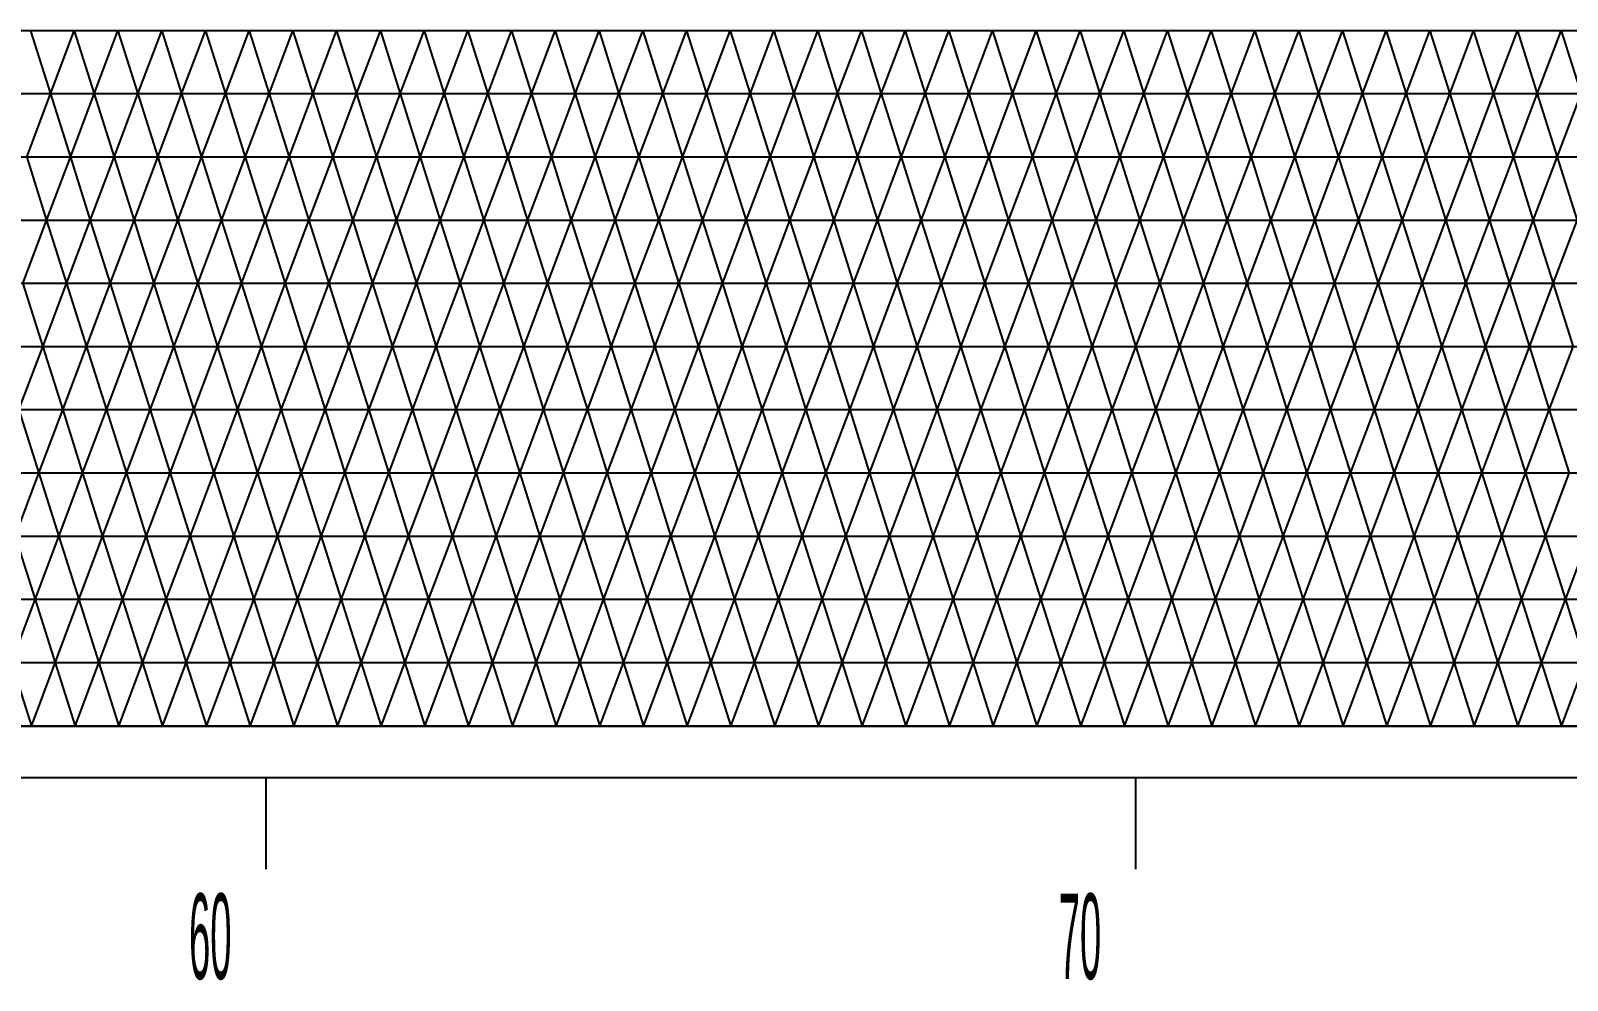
# Model space of a CAD drawing. Extents: x 0.18 to 10.14, y 0.02 to 7.38.
# Drawn here: x 5.159 to 6.559, y 0.212 to 1.078 of the extents above; entities that cross this region are included whole.
import ezdxf

# ---------------------------------------------------------------- set-up
doc = ezdxf.new("R2010")
doc.units = 0
doc.layers.add('1', color=7, linetype='CONTINUOUS')

msp = doc.modelspace()

# ---------------------------------------------------------------- linework, layer by layer
at = {"layer": '1', "color": 253}
for p, q in [((9.879836, 1.077607), (0.620165, 1.077607)), ((5.159193, 1.077607), (5.177356, 1.01999)), ((5.177356, 1.01999), (5.199028, 1.077607)), ((5.199028, 1.077607), (5.217191, 1.01999)), ((5.217191, 1.01999), (5.238864, 1.077607)), ((5.238864, 1.077607), (5.257025, 1.01999)), ((5.257025, 1.01999), (5.2787, 1.077607)), ((5.2787, 1.077607), (5.29686, 1.01999)), ((5.29686, 1.01999), (5.318535, 1.077607)), ((5.318535, 1.077607), (5.336695, 1.01999)), ((5.336695, 1.01999), (5.358371, 1.077607)), ((5.358371, 1.077607), (5.376529, 1.01999)), ((5.376529, 1.01999), (5.398207, 1.077607)), ((5.398207, 1.077607), (5.416364, 1.01999)), ((5.416364, 1.01999), (5.438042, 1.077607)), ((5.438042, 1.077607), (5.456198, 1.01999)), ((5.456198, 1.01999), (5.477878, 1.077607)), ((5.477878, 1.077607), (5.496033, 1.01999)), ((5.496033, 1.01999), (5.517714, 1.077607)), ((5.517714, 1.077607), (5.535867, 1.01999)), ((5.535867, 1.01999), (5.557549, 1.077607)), ((5.557549, 1.077607), (5.575702, 1.01999)), ((5.575702, 1.01999), (5.597385, 1.077607)), ((5.597385, 1.077607), (5.615537, 1.01999)), ((5.615537, 1.01999), (5.637221, 1.077607)), ((5.637221, 1.077607), (5.655371, 1.01999)), ((5.655371, 1.01999), (5.677056, 1.077607)), ((5.677056, 1.077607), (5.695206, 1.01999)), ((5.695206, 1.01999), (5.716892, 1.077607)), ((5.716892, 1.077607), (5.73504, 1.01999)), ((5.73504, 1.01999), (5.756728, 1.077607)), ((5.756728, 1.077607), (5.774875, 1.01999)), ((5.774875, 1.01999), (5.796564, 1.077607)), ((5.796564, 1.077607), (5.814709, 1.01999)), ((5.814709, 1.01999), (5.836399, 1.077607)), ((5.836399, 1.077607), (5.854544, 1.01999)), ((5.854544, 1.01999), (5.876235, 1.077607)), ((5.876235, 1.077607), (5.894379, 1.01999)), ((5.894379, 1.01999), (5.916071, 1.077607)), ((5.916071, 1.077607), (5.934213, 1.01999)), ((5.934213, 1.01999), (5.955906, 1.077607)), ((5.955906, 1.077607), (5.974048, 1.01999)), ((5.974048, 1.01999), (5.995742, 1.077607)), ((5.995742, 1.077607), (6.013882, 1.01999)), ((6.013882, 1.01999), (6.035578, 1.077607)), ((6.035578, 1.077607), (6.053717, 1.01999)), ((6.053717, 1.01999), (6.075413, 1.077607)), ((6.075413, 1.077607), (6.093551, 1.01999)), ((6.093551, 1.01999), (6.115249, 1.077607)), ((6.115249, 1.077607), (6.133386, 1.01999)), ((6.133386, 1.01999), (6.155085, 1.077607)), ((6.155085, 1.077607), (6.173221, 1.01999)), ((6.173221, 1.01999), (6.19492, 1.077607)), ((6.19492, 1.077607), (6.213056, 1.01999)), ((6.213056, 1.01999), (6.234756, 1.077607)), ((6.234756, 1.077607), (6.25289, 1.01999)), ((6.25289, 1.01999), (6.274591, 1.077607)), ((6.274591, 1.077607), (6.292725, 1.01999)), ((6.292725, 1.01999), (6.314427, 1.077607)), ((6.314427, 1.077607), (6.332559, 1.01999)), ((6.332559, 1.01999), (6.354263, 1.077607)), ((6.354263, 1.077607), (6.372394, 1.01999)), ((6.372394, 1.01999), (6.394098, 1.077607)), ((6.394098, 1.077607), (6.412228, 1.01999)), ((6.412228, 1.01999), (6.433934, 1.077607)), ((6.433934, 1.077607), (6.452063, 1.01999)), ((6.452063, 1.01999), (6.47377, 1.077607)), ((6.47377, 1.077607), (6.491898, 1.01999)), ((6.491898, 1.01999), (6.513606, 1.077607)), ((6.513606, 1.077607), (6.531732, 1.01999)), ((6.531732, 1.01999), (6.553442, 1.077607)), ((6.553442, 1.077607), (6.571567, 1.01999)), ((9.879836, 1.01999), (0.620165, 1.01999)), ((5.15568, 0.962373), (5.177356, 1.01999)), ((5.177356, 1.01999), (5.195514, 0.962373)), ((5.195514, 0.962373), (5.217191, 1.01999)), ((5.217191, 1.01999), (5.235347, 0.962373)), ((5.235347, 0.962373), (5.257025, 1.01999)), ((5.257025, 1.01999), (5.275181, 0.962373)), ((5.275181, 0.962373), (5.29686, 1.01999)), ((5.29686, 1.01999), (5.315014, 0.962373)), ((5.315014, 0.962373), (5.336695, 1.01999)), ((5.336695, 1.01999), (5.354847, 0.962373)), ((5.354847, 0.962373), (5.376529, 1.01999)), ((5.376529, 1.01999), (5.394681, 0.962373)), ((5.394681, 0.962373), (5.416364, 1.01999)), ((5.416364, 1.01999), (5.434515, 0.962373)), ((5.434515, 0.962373), (5.456198, 1.01999)), ((5.456198, 1.01999), (5.474349, 0.962373)), ((5.474349, 0.962373), (5.496033, 1.01999)), ((5.496033, 1.01999), (5.514182, 0.962373)), ((5.514182, 0.962373), (5.535867, 1.01999)), ((5.535867, 1.01999), (5.554015, 0.962373)), ((5.554015, 0.962373), (5.575702, 1.01999)), ((5.575702, 1.01999), (5.593849, 0.962373)), ((5.593849, 0.962373), (5.615537, 1.01999)), ((5.615537, 1.01999), (5.633682, 0.962373)), ((5.633682, 0.962373), (5.655371, 1.01999)), ((5.655371, 1.01999), (5.673516, 0.962373)), ((5.673516, 0.962373), (5.695206, 1.01999)), ((5.695206, 1.01999), (5.713349, 0.962373)), ((5.713349, 0.962373), (5.73504, 1.01999)), ((5.73504, 1.01999), (5.753183, 0.962373)), ((5.753183, 0.962373), (5.774875, 1.01999)), ((5.774875, 1.01999), (5.793016, 0.962373)), ((5.793016, 0.962373), (5.814709, 1.01999)), ((5.814709, 1.01999), (5.83285, 0.962373)), ((5.83285, 0.962373), (5.854544, 1.01999)), ((5.854544, 1.01999), (5.872683, 0.962373)), ((5.872683, 0.962373), (5.894379, 1.01999)), ((5.894379, 1.01999), (5.912517, 0.962373)), ((5.912517, 0.962373), (5.934213, 1.01999)), ((5.934213, 1.01999), (5.95235, 0.962373)), ((5.95235, 0.962373), (5.974048, 1.01999)), ((5.974048, 1.01999), (5.992184, 0.962373)), ((5.992184, 0.962373), (6.013882, 1.01999)), ((6.013882, 1.01999), (6.032017, 0.962373)), ((6.032017, 0.962373), (6.053717, 1.01999)), ((6.053717, 1.01999), (6.071851, 0.962373)), ((6.071851, 0.962373), (6.093551, 1.01999)), ((6.093551, 1.01999), (6.111684, 0.962373)), ((6.111684, 0.962373), (6.133386, 1.01999)), ((6.133386, 1.01999), (6.151517, 0.962373)), ((6.151517, 0.962373), (6.173221, 1.01999)), ((6.173221, 1.01999), (6.191351, 0.962373)), ((6.191351, 0.962373), (6.213056, 1.01999)), ((6.213056, 1.01999), (6.231184, 0.962373)), ((6.231184, 0.962373), (6.25289, 1.01999)), ((6.25289, 1.01999), (6.271018, 0.962373)), ((6.271018, 0.962373), (6.292725, 1.01999)), ((6.292725, 1.01999), (6.310851, 0.962373)), ((6.310851, 0.962373), (6.332559, 1.01999)), ((6.332559, 1.01999), (6.350685, 0.962373)), ((6.350685, 0.962373), (6.372394, 1.01999)), ((6.372394, 1.01999), (6.390519, 0.962373)), ((6.390519, 0.962373), (6.412228, 1.01999)), ((6.412228, 1.01999), (6.430352, 0.962373)), ((6.430352, 0.962373), (6.452063, 1.01999)), ((6.452063, 1.01999), (6.470185, 0.962373)), ((6.470185, 0.962373), (6.491898, 1.01999)), ((6.491898, 1.01999), (6.510019, 0.962373)), ((6.510019, 0.962373), (6.531732, 1.01999)), ((6.531732, 1.01999), (6.549852, 0.962373)), ((6.549852, 0.962373), (6.571567, 1.01999)), ((9.879836, 0.962373), (0.620165, 0.962373)), ((5.15568, 0.962373), (5.173835, 0.904755)), ((5.173835, 0.904755), (5.195514, 0.962373)), ((5.195514, 0.962373), (5.213668, 0.904755)), ((5.213668, 0.904755), (5.235347, 0.962373)), ((5.235347, 0.962373), (5.2535, 0.904755)), ((5.2535, 0.904755), (5.275181, 0.962373)), ((5.275181, 0.962373), (5.293333, 0.904755)), ((5.293333, 0.904755), (5.315014, 0.962373)), ((5.315014, 0.962373), (5.333165, 0.904755)), ((5.333165, 0.904755), (5.354847, 0.962373)), ((5.354847, 0.962373), (5.372997, 0.904755)), ((5.372997, 0.904755), (5.394681, 0.962373)), ((5.394681, 0.962373), (5.41283, 0.904755)), ((5.41283, 0.904755), (5.434515, 0.962373)), ((5.434515, 0.962373), (5.452662, 0.904755)), ((5.452662, 0.904755), (5.474349, 0.962373)), ((5.474349, 0.962373), (5.492495, 0.904755)), ((5.492495, 0.904755), (5.514182, 0.962373)), ((5.514182, 0.962373), (5.532327, 0.904755)), ((5.532327, 0.904755), (5.554015, 0.962373)), ((5.554015, 0.962373), (5.57216, 0.904755)), ((5.57216, 0.904755), (5.593849, 0.962373)), ((5.593849, 0.962373), (5.611992, 0.904755)), ((5.611992, 0.904755), (5.633682, 0.962373)), ((5.633682, 0.962373), (5.651824, 0.904755)), ((5.651824, 0.904755), (5.673516, 0.962373)), ((5.673516, 0.962373), (5.691657, 0.904755)), ((5.691657, 0.904755), (5.713349, 0.962373)), ((5.713349, 0.962373), (5.731489, 0.904755)), ((5.731489, 0.904755), (5.753183, 0.962373)), ((5.753183, 0.962373), (5.771322, 0.904755)), ((5.771322, 0.904755), (5.793016, 0.962373)), ((5.793016, 0.962373), (5.811154, 0.904755)), ((5.811154, 0.904755), (5.83285, 0.962373)), ((5.83285, 0.962373), (5.850986, 0.904755)), ((5.850986, 0.904755), (5.872683, 0.962373)), ((5.872683, 0.962373), (5.890819, 0.904755)), ((5.890819, 0.904755), (5.912517, 0.962373)), ((5.912517, 0.962373), (5.930651, 0.904755)), ((5.930651, 0.904755), (5.95235, 0.962373)), ((5.95235, 0.962373), (5.970484, 0.904755)), ((5.970484, 0.904755), (5.992184, 0.962373)), ((5.992184, 0.962373), (6.010316, 0.904755)), ((6.010316, 0.904755), (6.032017, 0.962373)), ((6.032017, 0.962373), (6.050148, 0.904755)), ((6.050148, 0.904755), (6.071851, 0.962373)), ((6.071851, 0.962373), (6.089981, 0.904755)), ((6.089981, 0.904755), (6.111684, 0.962373)), ((6.111684, 0.962373), (6.129813, 0.904755)), ((6.129813, 0.904755), (6.151517, 0.962373)), ((6.151517, 0.962373), (6.169645, 0.904755)), ((6.169645, 0.904755), (6.191351, 0.962373)), ((6.191351, 0.962373), (6.209478, 0.904755)), ((6.209478, 0.904755), (6.231184, 0.962373)), ((6.231184, 0.962373), (6.24931, 0.904755)), ((6.24931, 0.904755), (6.271018, 0.962373)), ((6.271018, 0.962373), (6.289143, 0.904755)), ((6.289143, 0.904755), (6.310851, 0.962373)), ((6.310851, 0.962373), (6.328975, 0.904755)), ((6.328975, 0.904755), (6.350685, 0.962373)), ((6.350685, 0.962373), (6.368808, 0.904755)), ((6.368808, 0.904755), (6.390519, 0.962373)), ((6.390519, 0.962373), (6.40864, 0.904755)), ((6.40864, 0.904755), (6.430352, 0.962373)), ((6.430352, 0.962373), (6.448472, 0.904755)), ((6.448472, 0.904755), (6.470185, 0.962373)), ((6.470185, 0.962373), (6.488305, 0.904755)), ((6.488305, 0.904755), (6.510019, 0.962373)), ((6.510019, 0.962373), (6.528137, 0.904755)), ((6.528137, 0.904755), (6.549852, 0.962373)), ((6.549852, 0.962373), (6.56797, 0.904755)), ((9.879836, 0.904755), (0.620165, 0.904755)), ((5.152158, 0.847138), (5.173835, 0.904755)), ((5.173835, 0.904755), (5.19199, 0.847138)), ((5.19199, 0.847138), (5.213668, 0.904755)), ((5.213668, 0.904755), (5.231821, 0.847138)), ((5.231821, 0.847138), (5.2535, 0.904755)), ((5.2535, 0.904755), (5.271653, 0.847138)), ((5.271653, 0.847138), (5.293333, 0.904755)), ((5.293333, 0.904755), (5.311484, 0.847138)), ((5.311484, 0.847138), (5.333165, 0.904755)), ((5.333165, 0.904755), (5.351315, 0.847138)), ((5.351315, 0.847138), (5.372997, 0.904755)), ((5.372997, 0.904755), (5.391146, 0.847138)), ((5.391146, 0.847138), (5.41283, 0.904755)), ((5.41283, 0.904755), (5.430977, 0.847138)), ((5.430977, 0.847138), (5.452662, 0.904755)), ((5.452662, 0.904755), (5.470809, 0.847138)), ((5.470809, 0.847138), (5.492495, 0.904755)), ((5.492495, 0.904755), (5.51064, 0.847138)), ((5.51064, 0.847138), (5.532327, 0.904755)), ((5.532327, 0.904755), (5.550472, 0.847138)), ((5.550472, 0.847138), (5.57216, 0.904755)), ((5.57216, 0.904755), (5.590303, 0.847138)), ((5.590303, 0.847138), (5.611992, 0.904755)), ((5.611992, 0.904755), (5.630135, 0.847138)), ((5.630135, 0.847138), (5.651824, 0.904755)), ((5.651824, 0.904755), (5.669966, 0.847138)), ((5.669966, 0.847138), (5.691657, 0.904755)), ((5.691657, 0.904755), (5.709797, 0.847138)), ((5.709797, 0.847138), (5.731489, 0.904755)), ((5.731489, 0.904755), (5.749629, 0.847138)), ((5.749629, 0.847138), (5.771322, 0.904755)), ((5.771322, 0.904755), (5.78946, 0.847138)), ((5.78946, 0.847138), (5.811154, 0.904755)), ((5.811154, 0.904755), (5.829291, 0.847138)), ((5.829291, 0.847138), (5.850986, 0.904755)), ((5.850986, 0.904755), (5.869122, 0.847138)), ((5.869122, 0.847138), (5.890819, 0.904755)), ((5.890819, 0.904755), (5.908954, 0.847138)), ((5.908954, 0.847138), (5.930651, 0.904755)), ((5.930651, 0.904755), (5.948784, 0.847138)), ((5.948784, 0.847138), (5.970484, 0.904755)), ((5.970484, 0.904755), (5.988616, 0.847138)), ((5.988616, 0.847138), (6.010316, 0.904755)), ((6.010316, 0.904755), (6.028447, 0.847138)), ((6.028447, 0.847138), (6.050148, 0.904755)), ((6.050148, 0.904755), (6.068278, 0.847138)), ((6.068278, 0.847138), (6.089981, 0.904755)), ((6.089981, 0.904755), (6.10811, 0.847138)), ((6.10811, 0.847138), (6.129813, 0.904755)), ((6.129813, 0.904755), (6.147941, 0.847138)), ((6.147941, 0.847138), (6.169645, 0.904755)), ((6.169645, 0.904755), (6.187773, 0.847138)), ((6.187773, 0.847138), (6.209478, 0.904755)), ((6.209478, 0.904755), (6.227604, 0.847138)), ((6.227604, 0.847138), (6.24931, 0.904755)), ((6.24931, 0.904755), (6.267436, 0.847138)), ((6.267436, 0.847138), (6.289143, 0.904755)), ((6.289143, 0.904755), (6.307267, 0.847138)), ((6.307267, 0.847138), (6.328975, 0.904755)), ((6.328975, 0.904755), (6.347098, 0.847138)), ((6.347098, 0.847138), (6.368808, 0.904755)), ((6.368808, 0.904755), (6.38693, 0.847138)), ((6.38693, 0.847138), (6.40864, 0.904755)), ((6.40864, 0.904755), (6.426761, 0.847138)), ((6.426761, 0.847138), (6.448472, 0.904755)), ((6.448472, 0.904755), (6.466592, 0.847138)), ((6.466592, 0.847138), (6.488305, 0.904755)), ((6.488305, 0.904755), (6.506423, 0.847138)), ((6.506423, 0.847138), (6.528137, 0.904755)), ((6.528137, 0.904755), (6.546255, 0.847138)), ((6.546255, 0.847138), (6.56797, 0.904755)), ((9.879836, 0.847138), (0.620165, 0.847138)), ((5.152158, 0.847138), (5.170316, 0.789521)), ((5.170316, 0.789521), (5.19199, 0.847138)), ((5.19199, 0.847138), (5.210146, 0.789521)), ((5.210146, 0.789521), (5.231821, 0.847138)), ((5.231821, 0.847138), (5.249977, 0.789521)), ((5.249977, 0.789521), (5.271653, 0.847138)), ((5.271653, 0.847138), (5.289807, 0.789521)), ((5.289807, 0.789521), (5.311484, 0.847138)), ((5.311484, 0.847138), (5.329637, 0.789521)), ((5.329637, 0.789521), (5.351315, 0.847138)), ((5.351315, 0.847138), (5.369468, 0.789521)), ((5.369468, 0.789521), (5.391146, 0.847138)), ((5.391146, 0.847138), (5.409297, 0.789521)), ((5.409297, 0.789521), (5.430977, 0.847138)), ((5.430977, 0.847138), (5.449128, 0.789521)), ((5.449128, 0.789521), (5.470809, 0.847138)), ((5.470809, 0.847138), (5.488958, 0.789521)), ((5.488958, 0.789521), (5.51064, 0.847138)), ((5.51064, 0.847138), (5.528788, 0.789521)), ((5.528788, 0.789521), (5.550472, 0.847138)), ((5.550472, 0.847138), (5.568618, 0.789521)), ((5.568618, 0.789521), (5.590303, 0.847138)), ((5.590303, 0.847138), (5.608449, 0.789521)), ((5.608449, 0.789521), (5.630135, 0.847138)), ((5.630135, 0.847138), (5.648279, 0.789521)), ((5.648279, 0.789521), (5.669966, 0.847138)), ((5.669966, 0.847138), (5.688109, 0.789521)), ((5.688109, 0.789521), (5.709797, 0.847138)), ((5.709797, 0.847138), (5.727939, 0.789521)), ((5.727939, 0.789521), (5.749629, 0.847138)), ((5.749629, 0.847138), (5.76777, 0.789521)), ((5.76777, 0.789521), (5.78946, 0.847138)), ((5.78946, 0.847138), (5.8076, 0.789521)), ((5.8076, 0.789521), (5.829291, 0.847138)), ((5.829291, 0.847138), (5.84743, 0.789521)), ((5.84743, 0.789521), (5.869122, 0.847138)), ((5.869122, 0.847138), (5.88726, 0.789521)), ((5.88726, 0.789521), (5.908954, 0.847138)), ((5.908954, 0.847138), (5.927091, 0.789521)), ((5.927091, 0.789521), (5.948784, 0.847138)), ((5.948784, 0.847138), (5.96692, 0.789521)), ((5.96692, 0.789521), (5.988616, 0.847138)), ((5.988616, 0.847138), (6.006751, 0.789521)), ((6.006751, 0.789521), (6.028447, 0.847138)), ((6.028447, 0.847138), (6.046581, 0.789521)), ((6.046581, 0.789521), (6.068278, 0.847138)), ((6.068278, 0.847138), (6.086411, 0.789521)), ((6.086411, 0.789521), (6.10811, 0.847138)), ((6.10811, 0.847138), (6.126242, 0.789521)), ((6.126242, 0.789521), (6.147941, 0.847138)), ((6.147941, 0.847138), (6.166072, 0.789521)), ((6.166072, 0.789521), (6.187773, 0.847138)), ((6.187773, 0.847138), (6.205902, 0.789521)), ((6.205902, 0.789521), (6.227604, 0.847138)), ((6.227604, 0.847138), (6.245732, 0.789521)), ((6.245732, 0.789521), (6.267436, 0.847138)), ((6.267436, 0.847138), (6.285563, 0.789521)), ((6.285563, 0.789521), (6.307267, 0.847138)), ((6.307267, 0.847138), (6.325393, 0.789521)), ((6.325393, 0.789521), (6.347098, 0.847138)), ((6.347098, 0.847138), (6.365223, 0.789521)), ((6.365223, 0.789521), (6.38693, 0.847138)), ((6.38693, 0.847138), (6.405053, 0.789521)), ((6.405053, 0.789521), (6.426761, 0.847138)), ((6.426761, 0.847138), (6.444883, 0.789521)), ((6.444883, 0.789521), (6.466592, 0.847138)), ((6.466592, 0.847138), (6.484714, 0.789521)), ((6.484714, 0.789521), (6.506423, 0.847138)), ((6.506423, 0.847138), (6.524544, 0.789521)), ((6.524544, 0.789521), (6.546255, 0.847138)), ((6.546255, 0.847138), (6.564374, 0.789521)), ((9.879836, 0.789521), (0.620165, 0.789521)), ((5.148651, 0.731904), (5.170316, 0.789521)), ((5.170316, 0.789521), (5.18848, 0.731904)), ((5.18848, 0.731904), (5.210146, 0.789521)), ((5.210146, 0.789521), (5.22831, 0.731904)), ((5.22831, 0.731904), (5.249977, 0.789521)), ((5.249977, 0.789521), (5.268138, 0.731904)), ((5.268138, 0.731904), (5.289807, 0.789521)), ((5.289807, 0.789521), (5.307968, 0.731904)), ((5.307968, 0.731904), (5.329637, 0.789521)), ((5.329637, 0.789521), (5.347797, 0.731904)), ((5.347797, 0.731904), (5.369468, 0.789521)), ((5.369468, 0.789521), (5.387626, 0.731904)), ((5.387626, 0.731904), (5.409297, 0.789521)), ((5.409297, 0.789521), (5.427455, 0.731904)), ((5.427455, 0.731904), (5.449128, 0.789521)), ((5.449128, 0.789521), (5.467284, 0.731904)), ((5.467284, 0.731904), (5.488958, 0.789521)), ((5.488958, 0.789521), (5.507113, 0.731904)), ((5.507113, 0.731904), (5.528788, 0.789521)), ((5.528788, 0.789521), (5.546943, 0.731904)), ((5.546943, 0.731904), (5.568618, 0.789521)), ((5.568618, 0.789521), (5.586772, 0.731904)), ((5.586772, 0.731904), (5.608449, 0.789521)), ((5.608449, 0.789521), (5.626601, 0.731904)), ((5.626601, 0.731904), (5.648279, 0.789521)), ((5.648279, 0.789521), (5.66643, 0.731904)), ((5.66643, 0.731904), (5.688109, 0.789521)), ((5.688109, 0.789521), (5.706259, 0.731904)), ((5.706259, 0.731904), (5.727939, 0.789521)), ((5.727939, 0.789521), (5.746088, 0.731904)), ((5.746088, 0.731904), (5.76777, 0.789521)), ((5.76777, 0.789521), (5.785917, 0.731904)), ((5.785917, 0.731904), (5.8076, 0.789521)), ((5.8076, 0.789521), (5.825747, 0.731904)), ((5.825747, 0.731904), (5.84743, 0.789521)), ((5.84743, 0.789521), (5.865576, 0.731904)), ((5.865576, 0.731904), (5.88726, 0.789521)), ((5.88726, 0.789521), (5.905405, 0.731904)), ((5.905405, 0.731904), (5.927091, 0.789521)), ((5.927091, 0.789521), (5.945234, 0.731904)), ((5.945234, 0.731904), (5.96692, 0.789521)), ((5.96692, 0.789521), (5.985063, 0.731904)), ((5.985063, 0.731904), (6.006751, 0.789521)), ((6.006751, 0.789521), (6.024892, 0.731904)), ((6.024892, 0.731904), (6.046581, 0.789521)), ((6.046581, 0.789521), (6.064721, 0.731904)), ((6.064721, 0.731904), (6.086411, 0.789521)), ((6.086411, 0.789521), (6.10455, 0.731904)), ((6.10455, 0.731904), (6.126242, 0.789521)), ((6.126242, 0.789521), (6.14438, 0.731904)), ((6.14438, 0.731904), (6.166072, 0.789521)), ((6.166072, 0.789521), (6.184209, 0.731904)), ((6.184209, 0.731904), (6.205902, 0.789521)), ((6.205902, 0.789521), (6.224038, 0.731904)), ((6.224038, 0.731904), (6.245732, 0.789521)), ((6.245732, 0.789521), (6.263867, 0.731904)), ((6.263867, 0.731904), (6.285563, 0.789521)), ((6.285563, 0.789521), (6.303697, 0.731904)), ((6.303697, 0.731904), (6.325393, 0.789521)), ((6.325393, 0.789521), (6.343525, 0.731904)), ((6.343525, 0.731904), (6.365223, 0.789521)), ((6.365223, 0.789521), (6.383354, 0.731904)), ((6.383354, 0.731904), (6.405053, 0.789521)), ((6.405053, 0.789521), (6.423183, 0.731904)), ((6.423183, 0.731904), (6.444883, 0.789521)), ((6.444883, 0.789521), (6.463013, 0.731904)), ((6.463013, 0.731904), (6.484714, 0.789521)), ((6.484714, 0.789521), (6.502842, 0.731904)), ((6.502842, 0.731904), (6.524544, 0.789521)), ((6.524544, 0.789521), (6.542671, 0.731904)), ((6.542671, 0.731904), (6.564374, 0.789521)), ((9.879836, 0.731904), (0.620165, 0.731904)), ((5.148651, 0.731904), (5.166827, 0.674286)), ((5.166827, 0.674286), (5.18848, 0.731904)), ((5.18848, 0.731904), (5.206655, 0.674286)), ((5.206655, 0.674286), (5.22831, 0.731904)), ((5.22831, 0.731904), (5.246483, 0.674286)), ((5.246483, 0.674286), (5.268138, 0.731904)), ((5.268138, 0.731904), (5.286311, 0.674286)), ((5.286311, 0.674286), (5.307968, 0.731904)), ((5.307968, 0.731904), (5.326139, 0.674286)), ((5.326139, 0.674286), (5.347797, 0.731904)), ((5.347797, 0.731904), (5.365967, 0.674286)), ((5.365967, 0.674286), (5.387626, 0.731904)), ((5.387626, 0.731904), (5.405796, 0.674286)), ((5.405796, 0.674286), (5.427455, 0.731904)), ((5.427455, 0.731904), (5.445623, 0.674286)), ((5.445623, 0.674286), (5.467284, 0.731904)), ((5.467284, 0.731904), (5.485452, 0.674286)), ((5.485452, 0.674286), (5.507113, 0.731904)), ((5.507113, 0.731904), (5.52528, 0.674286)), ((5.52528, 0.674286), (5.546943, 0.731904)), ((5.546943, 0.731904), (5.565107, 0.674286)), ((5.565107, 0.674286), (5.586772, 0.731904)), ((5.586772, 0.731904), (5.604936, 0.674286)), ((5.604936, 0.674286), (5.626601, 0.731904)), ((5.626601, 0.731904), (5.644763, 0.674286)), ((5.644763, 0.674286), (5.66643, 0.731904)), ((5.66643, 0.731904), (5.684592, 0.674286)), ((5.684592, 0.674286), (5.706259, 0.731904)), ((5.706259, 0.731904), (5.72442, 0.674286)), ((5.72442, 0.674286), (5.746088, 0.731904)), ((5.746088, 0.731904), (5.764248, 0.674286)), ((5.764248, 0.674286), (5.785917, 0.731904)), ((5.785917, 0.731904), (5.804076, 0.674286)), ((5.804076, 0.674286), (5.825747, 0.731904)), ((5.825747, 0.731904), (5.843904, 0.674286)), ((5.843904, 0.674286), (5.865576, 0.731904)), ((5.865576, 0.731904), (5.883732, 0.674286)), ((5.883732, 0.674286), (5.905405, 0.731904)), ((5.905405, 0.731904), (5.92356, 0.674286)), ((5.92356, 0.674286), (5.945234, 0.731904)), ((5.945234, 0.731904), (5.963388, 0.674286)), ((5.963388, 0.674286), (5.985063, 0.731904)), ((5.985063, 0.731904), (6.003216, 0.674286)), ((6.003216, 0.674286), (6.024892, 0.731904)), ((6.024892, 0.731904), (6.043044, 0.674286)), ((6.043044, 0.674286), (6.064721, 0.731904)), ((6.064721, 0.731904), (6.082872, 0.674286)), ((6.082872, 0.674286), (6.10455, 0.731904)), ((6.10455, 0.731904), (6.1227, 0.674286)), ((6.1227, 0.674286), (6.14438, 0.731904)), ((6.14438, 0.731904), (6.162528, 0.674286)), ((6.162528, 0.674286), (6.184209, 0.731904)), ((6.184209, 0.731904), (6.202356, 0.674286)), ((6.202356, 0.674286), (6.224038, 0.731904)), ((6.224038, 0.731904), (6.242184, 0.674286)), ((6.242184, 0.674286), (6.263867, 0.731904)), ((6.263867, 0.731904), (6.282013, 0.674286)), ((6.282013, 0.674286), (6.303697, 0.731904)), ((6.303697, 0.731904), (6.321841, 0.674286)), ((6.321841, 0.674286), (6.343525, 0.731904)), ((6.343525, 0.731904), (6.361669, 0.674286)), ((6.361669, 0.674286), (6.383354, 0.731904)), ((6.383354, 0.731904), (6.401496, 0.674286)), ((6.401496, 0.674286), (6.423183, 0.731904)), ((6.423183, 0.731904), (6.441324, 0.674286)), ((6.441324, 0.674286), (6.463013, 0.731904)), ((6.463013, 0.731904), (6.481153, 0.674286)), ((6.481153, 0.674286), (6.502842, 0.731904)), ((6.502842, 0.731904), (6.520981, 0.674286)), ((6.520981, 0.674286), (6.542671, 0.731904)), ((6.542671, 0.731904), (6.560809, 0.674286)), ((9.879836, 0.674286), (0.620165, 0.674286)), ((5.145192, 0.616669), (5.166827, 0.674286)), ((5.166827, 0.674286), (5.185018, 0.616669)), ((5.185018, 0.616669), (5.206655, 0.674286)), ((5.206655, 0.674286), (5.224845, 0.616669)), ((5.224845, 0.616669), (5.246483, 0.674286)), ((5.246483, 0.674286), (5.264672, 0.616669)), ((5.264672, 0.616669), (5.286311, 0.674286)), ((5.286311, 0.674286), (5.304499, 0.616669)), ((5.304499, 0.616669), (5.326139, 0.674286)), ((5.326139, 0.674286), (5.344326, 0.616669)), ((5.344326, 0.616669), (5.365967, 0.674286)), ((5.365967, 0.674286), (5.384153, 0.616669)), ((5.384153, 0.616669), (5.405796, 0.674286)), ((5.405796, 0.674286), (5.42398, 0.616669)), ((5.42398, 0.616669), (5.445623, 0.674286)), ((5.445623, 0.674286), (5.463807, 0.616669)), ((5.463807, 0.616669), (5.485452, 0.674286)), ((5.485452, 0.674286), (5.503633, 0.616669)), ((5.503633, 0.616669), (5.52528, 0.674286)), ((5.52528, 0.674286), (5.543461, 0.616669)), ((5.543461, 0.616669), (5.565107, 0.674286)), ((5.565107, 0.674286), (5.583288, 0.616669)), ((5.583288, 0.616669), (5.604936, 0.674286)), ((5.604936, 0.674286), (5.623115, 0.616669)), ((5.623115, 0.616669), (5.644763, 0.674286)), ((5.644763, 0.674286), (5.662942, 0.616669)), ((5.662942, 0.616669), (5.684592, 0.674286)), ((5.684592, 0.674286), (5.702769, 0.616669)), ((5.702769, 0.616669), (5.72442, 0.674286)), ((5.72442, 0.674286), (5.742596, 0.616669)), ((5.742596, 0.616669), (5.764248, 0.674286)), ((5.764248, 0.674286), (5.782423, 0.616669)), ((5.782423, 0.616669), (5.804076, 0.674286)), ((5.804076, 0.674286), (5.822249, 0.616669)), ((5.822249, 0.616669), (5.843904, 0.674286)), ((5.843904, 0.674286), (5.862077, 0.616669)), ((5.862077, 0.616669), (5.883732, 0.674286)), ((5.883732, 0.674286), (5.901904, 0.616669)), ((5.901904, 0.616669), (5.92356, 0.674286)), ((5.92356, 0.674286), (5.94173, 0.616669)), ((5.94173, 0.616669), (5.963388, 0.674286)), ((5.963388, 0.674286), (5.981558, 0.616669)), ((5.981558, 0.616669), (6.003216, 0.674286)), ((6.003216, 0.674286), (6.021384, 0.616669)), ((6.021384, 0.616669), (6.043044, 0.674286)), ((6.043044, 0.674286), (6.061212, 0.616669)), ((6.061212, 0.616669), (6.082872, 0.674286)), ((6.082872, 0.674286), (6.101038, 0.616669)), ((6.101038, 0.616669), (6.1227, 0.674286)), ((6.1227, 0.674286), (6.140865, 0.616669)), ((6.140865, 0.616669), (6.162528, 0.674286)), ((6.162528, 0.674286), (6.180693, 0.616669)), ((6.180693, 0.616669), (6.202356, 0.674286)), ((6.202356, 0.674286), (6.22052, 0.616669)), ((6.22052, 0.616669), (6.242184, 0.674286)), ((6.242184, 0.674286), (6.260346, 0.616669)), ((6.260346, 0.616669), (6.282013, 0.674286)), ((6.282013, 0.674286), (6.300173, 0.616669)), ((6.300173, 0.616669), (6.321841, 0.674286)), ((6.321841, 0.674286), (6.34, 0.616669)), ((6.34, 0.616669), (6.361669, 0.674286)), ((6.361669, 0.674286), (6.379827, 0.616669)), ((6.379827, 0.616669), (6.401496, 0.674286)), ((6.401496, 0.674286), (6.419654, 0.616669)), ((6.419654, 0.616669), (6.441324, 0.674286)), ((6.441324, 0.674286), (6.459481, 0.616669)), ((6.459481, 0.616669), (6.481153, 0.674286)), ((6.481153, 0.674286), (6.499308, 0.616669)), ((6.499308, 0.616669), (6.520981, 0.674286)), ((6.520981, 0.674286), (6.539135, 0.616669)), ((6.539135, 0.616669), (6.560809, 0.674286)), ((9.879836, 0.616669), (0.620165, 0.616669)), ((5.145192, 0.616669), (5.163402, 0.559052)), ((5.163402, 0.559052), (5.185018, 0.616669)), ((5.185018, 0.616669), (5.203228, 0.559052)), ((5.203228, 0.559052), (5.224845, 0.616669)), ((5.224845, 0.616669), (5.243053, 0.559052)), ((5.243053, 0.559052), (5.264672, 0.616669)), ((5.264672, 0.616669), (5.282879, 0.559052)), ((5.282879, 0.559052), (5.304499, 0.616669)), ((5.304499, 0.616669), (5.322705, 0.559052)), ((5.322705, 0.559052), (5.344326, 0.616669)), ((5.344326, 0.616669), (5.362531, 0.559052)), ((5.362531, 0.559052), (5.384153, 0.616669)), ((5.384153, 0.616669), (5.402357, 0.559052)), ((5.402357, 0.559052), (5.42398, 0.616669)), ((5.42398, 0.616669), (5.442183, 0.559052)), ((5.442183, 0.559052), (5.463807, 0.616669)), ((5.463807, 0.616669), (5.482009, 0.559052)), ((5.482009, 0.559052), (5.503633, 0.616669)), ((5.503633, 0.616669), (5.521835, 0.559052)), ((5.521835, 0.559052), (5.543461, 0.616669)), ((5.543461, 0.616669), (5.56166, 0.559052)), ((5.56166, 0.559052), (5.583288, 0.616669)), ((5.583288, 0.616669), (5.601486, 0.559052)), ((5.601486, 0.559052), (5.623115, 0.616669)), ((5.623115, 0.616669), (5.641312, 0.559052)), ((5.641312, 0.559052), (5.662942, 0.616669)), ((5.662942, 0.616669), (5.681138, 0.559052)), ((5.681138, 0.559052), (5.702769, 0.616669)), ((5.702769, 0.616669), (5.720964, 0.559052)), ((5.720964, 0.559052), (5.742596, 0.616669)), ((5.742596, 0.616669), (5.76079, 0.559052)), ((5.76079, 0.559052), (5.782423, 0.616669)), ((5.782423, 0.616669), (5.800615, 0.559052)), ((5.800615, 0.559052), (5.822249, 0.616669)), ((5.822249, 0.616669), (5.840441, 0.559052)), ((5.840441, 0.559052), (5.862077, 0.616669)), ((5.862077, 0.616669), (5.880267, 0.559052)), ((5.880267, 0.559052), (5.901904, 0.616669)), ((5.901904, 0.616669), (5.920093, 0.559052)), ((5.920093, 0.559052), (5.94173, 0.616669)), ((5.94173, 0.616669), (5.959919, 0.559052)), ((5.959919, 0.559052), (5.981558, 0.616669)), ((5.981558, 0.616669), (5.999745, 0.559052)), ((5.999745, 0.559052), (6.021384, 0.616669)), ((6.021384, 0.616669), (6.039571, 0.559052)), ((6.039571, 0.559052), (6.061212, 0.616669)), ((6.061212, 0.616669), (6.079397, 0.559052)), ((6.079397, 0.559052), (6.101038, 0.616669)), ((6.101038, 0.616669), (6.119223, 0.559052)), ((6.119223, 0.559052), (6.140865, 0.616669)), ((6.140865, 0.616669), (6.159049, 0.559052)), ((6.159049, 0.559052), (6.180693, 0.616669)), ((6.180693, 0.616669), (6.198874, 0.559052)), ((6.198874, 0.559052), (6.22052, 0.616669)), ((6.22052, 0.616669), (6.2387, 0.559052)), ((6.2387, 0.559052), (6.260346, 0.616669)), ((6.260346, 0.616669), (6.278526, 0.559052)), ((6.278526, 0.559052), (6.300173, 0.616669)), ((6.300173, 0.616669), (6.318352, 0.559052)), ((6.318352, 0.559052), (6.34, 0.616669)), ((6.34, 0.616669), (6.358178, 0.559052)), ((6.358178, 0.559052), (6.379827, 0.616669)), ((6.379827, 0.616669), (6.398004, 0.559052)), ((6.398004, 0.559052), (6.419654, 0.616669)), ((6.419654, 0.616669), (6.437829, 0.559052)), ((6.437829, 0.559052), (6.459481, 0.616669)), ((6.459481, 0.616669), (6.477655, 0.559052)), ((6.477655, 0.559052), (6.499308, 0.616669)), ((6.499308, 0.616669), (6.517481, 0.559052)), ((6.517481, 0.559052), (6.539135, 0.616669)), ((6.539135, 0.616669), (6.557307, 0.559052)), ((6.557307, 0.559052), (6.578962, 0.616669)), ((9.879836, 0.559052), (0.620165, 0.559052)), ((5.14181, 0.501435), (5.163402, 0.559052)), ((5.163402, 0.559052), (5.181635, 0.501435)), ((5.181635, 0.501435), (5.203228, 0.559052)), ((5.203228, 0.559052), (5.221459, 0.501435)), ((5.221459, 0.501435), (5.243053, 0.559052)), ((5.243053, 0.559052), (5.261285, 0.501435)), ((5.261285, 0.501435), (5.282879, 0.559052)), ((5.282879, 0.559052), (5.301109, 0.501435)), ((5.301109, 0.501435), (5.322705, 0.559052)), ((5.322705, 0.559052), (5.340934, 0.501435)), ((5.340934, 0.501435), (5.362531, 0.559052)), ((5.362531, 0.559052), (5.380759, 0.501435)), ((5.380759, 0.501435), (5.402357, 0.559052)), ((5.402357, 0.559052), (5.420584, 0.501435)), ((5.420584, 0.501435), (5.442183, 0.559052)), ((5.442183, 0.559052), (5.460409, 0.501435)), ((5.460409, 0.501435), (5.482009, 0.559052)), ((5.482009, 0.559052), (5.500233, 0.501435)), ((5.500233, 0.501435), (5.521835, 0.559052)), ((5.521835, 0.559052), (5.540058, 0.501435)), ((5.540058, 0.501435), (5.56166, 0.559052)), ((5.56166, 0.559052), (5.579883, 0.501435)), ((5.579883, 0.501435), (5.601486, 0.559052)), ((5.601486, 0.559052), (5.619708, 0.501435)), ((5.619708, 0.501435), (5.641312, 0.559052)), ((5.641312, 0.559052), (5.659533, 0.501435)), ((5.659533, 0.501435), (5.681138, 0.559052)), ((5.681138, 0.559052), (5.699358, 0.501435)), ((5.699358, 0.501435), (5.720964, 0.559052)), ((5.720964, 0.559052), (5.739182, 0.501435)), ((5.739182, 0.501435), (5.76079, 0.559052)), ((5.76079, 0.559052), (5.779007, 0.501435)), ((5.779007, 0.501435), (5.800615, 0.559052)), ((5.800615, 0.559052), (5.818831, 0.501435)), ((5.818831, 0.501435), (5.840441, 0.559052)), ((5.840441, 0.559052), (5.858656, 0.501435)), ((5.858656, 0.501435), (5.880267, 0.559052)), ((5.880267, 0.559052), (5.898481, 0.501435)), ((5.898481, 0.501435), (5.920093, 0.559052)), ((5.920093, 0.559052), (5.938305, 0.501435)), ((5.938305, 0.501435), (5.959919, 0.559052)), ((5.959919, 0.559052), (5.978131, 0.501435)), ((5.978131, 0.501435), (5.999745, 0.559052)), ((5.999745, 0.559052), (6.017955, 0.501435)), ((6.017955, 0.501435), (6.039571, 0.559052)), ((6.039571, 0.559052), (6.05778, 0.501435)), ((6.05778, 0.501435), (6.079397, 0.559052)), ((6.079397, 0.559052), (6.097605, 0.501435)), ((6.097605, 0.501435), (6.119223, 0.559052)), ((6.119223, 0.559052), (6.13743, 0.501435)), ((6.13743, 0.501435), (6.159049, 0.559052)), ((6.159049, 0.559052), (6.177255, 0.501435)), ((6.177255, 0.501435), (6.198874, 0.559052)), ((6.198874, 0.559052), (6.217079, 0.501435)), ((6.217079, 0.501435), (6.2387, 0.559052)), ((6.2387, 0.559052), (6.256904, 0.501435)), ((6.256904, 0.501435), (6.278526, 0.559052)), ((6.278526, 0.559052), (6.296729, 0.501435)), ((6.296729, 0.501435), (6.318352, 0.559052)), ((6.318352, 0.559052), (6.336554, 0.501435)), ((6.336554, 0.501435), (6.358178, 0.559052)), ((6.358178, 0.559052), (6.376379, 0.501435)), ((6.376379, 0.501435), (6.398004, 0.559052)), ((6.398004, 0.559052), (6.416203, 0.501435)), ((6.416203, 0.501435), (6.437829, 0.559052)), ((6.437829, 0.559052), (6.456028, 0.501435)), ((6.456028, 0.501435), (6.477655, 0.559052)), ((6.477655, 0.559052), (6.495853, 0.501435)), ((6.495853, 0.501435), (6.517481, 0.559052)), ((6.517481, 0.559052), (6.535677, 0.501435)), ((6.535677, 0.501435), (6.557307, 0.559052)), ((6.557307, 0.559052), (6.575502, 0.501435)), ((9.879836, 0.501435), (0.620165, 0.501435)), ((5.14181, 0.501435), (5.160066, 0.443817)), ((5.160066, 0.443817), (5.181635, 0.501435)), ((5.181635, 0.501435), (5.19989, 0.443817)), ((5.19989, 0.443817), (5.221459, 0.501435)), ((5.221459, 0.501435), (5.239714, 0.443817)), ((5.239714, 0.443817), (5.261285, 0.501435)), ((5.261285, 0.501435), (5.279538, 0.443817)), ((5.279538, 0.443817), (5.301109, 0.501435)), ((5.301109, 0.501435), (5.319361, 0.443817)), ((5.319361, 0.443817), (5.340934, 0.501435)), ((5.340934, 0.501435), (5.359185, 0.443817)), ((5.359185, 0.443817), (5.380759, 0.501435)), ((5.380759, 0.501435), (5.399009, 0.443817)), ((5.399009, 0.443817), (5.420584, 0.501435)), ((5.420584, 0.501435), (5.438832, 0.443817)), ((5.438832, 0.443817), (5.460409, 0.501435)), ((5.460409, 0.501435), (5.478656, 0.443817)), ((5.478656, 0.443817), (5.500233, 0.501435)), ((5.500233, 0.501435), (5.51848, 0.443817)), ((5.51848, 0.443817), (5.540058, 0.501435)), ((5.540058, 0.501435), (5.558303, 0.443817)), ((5.558303, 0.443817), (5.579883, 0.501435)), ((5.579883, 0.501435), (5.598127, 0.443817)), ((5.598127, 0.443817), (5.619708, 0.501435)), ((5.619708, 0.501435), (5.637951, 0.443817)), ((5.637951, 0.443817), (5.659533, 0.501435)), ((5.659533, 0.501435), (5.677775, 0.443817)), ((5.677775, 0.443817), (5.699358, 0.501435)), ((5.699358, 0.501435), (5.717598, 0.443817)), ((5.717598, 0.443817), (5.739182, 0.501435)), ((5.739182, 0.501435), (5.757421, 0.443817)), ((5.757421, 0.443817), (5.779007, 0.501435)), ((5.779007, 0.501435), (5.797246, 0.443817)), ((5.797246, 0.443817), (5.818831, 0.501435)), ((5.818831, 0.501435), (5.83707, 0.443817)), ((5.83707, 0.443817), (5.858656, 0.501435)), ((5.858656, 0.501435), (5.876893, 0.443817)), ((5.876893, 0.443817), (5.898481, 0.501435)), ((5.898481, 0.501435), (5.916717, 0.443817)), ((5.916717, 0.443817), (5.938305, 0.501435)), ((5.938305, 0.501435), (5.956541, 0.443817)), ((5.956541, 0.443817), (5.978131, 0.501435)), ((5.978131, 0.501435), (5.996364, 0.443817)), ((5.996364, 0.443817), (6.017955, 0.501435)), ((6.017955, 0.501435), (6.036188, 0.443817)), ((6.036188, 0.443817), (6.05778, 0.501435)), ((6.05778, 0.501435), (6.076012, 0.443817)), ((6.076012, 0.443817), (6.097605, 0.501435)), ((6.097605, 0.501435), (6.115835, 0.443817)), ((6.115835, 0.443817), (6.13743, 0.501435)), ((6.13743, 0.501435), (6.155659, 0.443817)), ((6.155659, 0.443817), (6.177255, 0.501435)), ((6.177255, 0.501435), (6.195483, 0.443817)), ((6.195483, 0.443817), (6.217079, 0.501435)), ((6.217079, 0.501435), (6.235307, 0.443817)), ((6.235307, 0.443817), (6.256904, 0.501435)), ((6.256904, 0.501435), (6.27513, 0.443817)), ((6.27513, 0.443817), (6.296729, 0.501435)), ((6.296729, 0.501435), (6.314953, 0.443817)), ((6.314953, 0.443817), (6.336554, 0.501435)), ((6.336554, 0.501435), (6.354777, 0.443817)), ((6.354777, 0.443817), (6.376379, 0.501435)), ((6.376379, 0.501435), (6.394601, 0.443817)), ((6.394601, 0.443817), (6.416203, 0.501435)), ((6.416203, 0.501435), (6.434425, 0.443817)), ((6.434425, 0.443817), (6.456028, 0.501435)), ((6.456028, 0.501435), (6.474248, 0.443817)), ((6.474248, 0.443817), (6.495853, 0.501435)), ((6.495853, 0.501435), (6.514072, 0.443817)), ((6.514072, 0.443817), (6.535677, 0.501435)), ((6.535677, 0.501435), (6.553896, 0.443817)), ((6.553896, 0.443817), (6.575502, 0.501435)), ((9.879836, 0.443817), (0.620165, 0.443817))]:
    msp.add_line(p, q, dxfattribs=at)
at = {"layer": '1', "color": 5}
for p, q in [((5.199028, 1.077607), (5.159193, 1.077607)), ((5.238864, 1.077607), (5.199028, 1.077607)), ((5.2787, 1.077607), (5.238864, 1.077607)), ((5.318535, 1.077607), (5.2787, 1.077607)), ((5.358371, 1.077607), (5.318535, 1.077607)), ((5.398207, 1.077607), (5.358371, 1.077607)), ((5.438042, 1.077607), (5.398207, 1.077607)), ((5.477878, 1.077607), (5.438042, 1.077607)), ((5.517714, 1.077607), (5.477878, 1.077607)), ((5.557549, 1.077607), (5.517714, 1.077607)), ((5.597385, 1.077607), (5.557549, 1.077607)), ((5.637221, 1.077607), (5.597385, 1.077607)), ((5.677056, 1.077607), (5.637221, 1.077607)), ((5.716892, 1.077607), (5.677056, 1.077607)), ((5.756728, 1.077607), (5.716892, 1.077607)), ((5.796564, 1.077607), (5.756728, 1.077607)), ((5.836399, 1.077607), (5.796564, 1.077607)), ((5.876235, 1.077607), (5.836399, 1.077607)), ((5.916071, 1.077607), (5.876235, 1.077607)), ((5.955906, 1.077607), (5.916071, 1.077607)), ((5.995742, 1.077607), (5.955906, 1.077607)), ((6.035578, 1.077607), (5.995742, 1.077607)), ((6.075413, 1.077607), (6.035578, 1.077607)), ((6.115249, 1.077607), (6.075413, 1.077607)), ((6.155085, 1.077607), (6.115249, 1.077607)), ((6.19492, 1.077607), (6.155085, 1.077607)), ((6.234756, 1.077607), (6.19492, 1.077607)), ((6.274591, 1.077607), (6.234756, 1.077607)), ((6.314427, 1.077607), (6.274591, 1.077607)), ((6.354263, 1.077607), (6.314427, 1.077607)), ((6.394098, 1.077607), (6.354263, 1.077607)), ((6.433934, 1.077607), (6.394098, 1.077607)), ((6.47377, 1.077607), (6.433934, 1.077607)), ((6.513606, 1.077607), (6.47377, 1.077607)), ((6.553442, 1.077607), (6.513606, 1.077607)), ((6.593277, 1.077607), (6.553442, 1.077607)), ((5.120243, 0.443817), (5.160066, 0.443817)), ((5.160066, 0.443817), (5.19989, 0.443817)), ((5.19989, 0.443817), (5.239714, 0.443817)), ((5.239714, 0.443817), (5.279538, 0.443817)), ((5.279538, 0.443817), (5.319361, 0.443817)), ((5.319361, 0.443817), (5.359185, 0.443817)), ((5.359185, 0.443817), (5.399009, 0.443817)), ((5.399009, 0.443817), (5.438832, 0.443817)), ((5.438832, 0.443817), (5.478656, 0.443817)), ((5.478656, 0.443817), (5.51848, 0.443817)), ((5.51848, 0.443817), (5.558303, 0.443817)), ((5.558303, 0.443817), (5.598127, 0.443817)), ((5.598127, 0.443817), (5.637951, 0.443817)), ((5.637951, 0.443817), (5.677775, 0.443817)), ((5.677775, 0.443817), (5.717598, 0.443817)), ((5.717598, 0.443817), (5.757421, 0.443817)), ((5.757421, 0.443817), (5.797246, 0.443817)), ((5.797246, 0.443817), (5.83707, 0.443817)), ((5.83707, 0.443817), (5.876893, 0.443817)), ((5.876893, 0.443817), (5.916717, 0.443817)), ((5.916717, 0.443817), (5.956541, 0.443817)), ((5.956541, 0.443817), (5.996364, 0.443817)), ((5.996364, 0.443817), (6.036188, 0.443817)), ((6.036188, 0.443817), (6.076012, 0.443817)), ((6.076012, 0.443817), (6.115835, 0.443817)), ((6.115835, 0.443817), (6.155659, 0.443817)), ((6.155659, 0.443817), (6.195483, 0.443817)), ((6.195483, 0.443817), (6.235307, 0.443817)), ((6.235307, 0.443817), (6.27513, 0.443817)), ((6.27513, 0.443817), (6.314953, 0.443817)), ((6.314953, 0.443817), (6.354777, 0.443817)), ((6.354777, 0.443817), (6.394601, 0.443817)), ((6.394601, 0.443817), (6.434425, 0.443817)), ((6.434425, 0.443817), (6.474248, 0.443817)), ((6.474248, 0.443817), (6.514072, 0.443817)), ((6.514072, 0.443817), (6.553896, 0.443817)), ((6.553896, 0.443817), (6.593719, 0.443817)), ((0.573529, 0.397059), (9.926471, 0.397059)), ((5.373589, 0.397059), (5.373589, 0.313235)), ((6.165826, 0.397059), (6.165826, 0.313235))]:
    msp.add_line(p, q, dxfattribs=at)

# ---------------------------------------------------------------- texts
at = {"layer": '1', "color": 5, "width": 0.333333}
for s, p in [('60', (5.303589, 0.213176)), ('70', (6.095827, 0.213176))]:
    msp.add_text(s, height=0.078, dxfattribs=at).set_placement(p)

doc.saveas('drawing.dxf')
